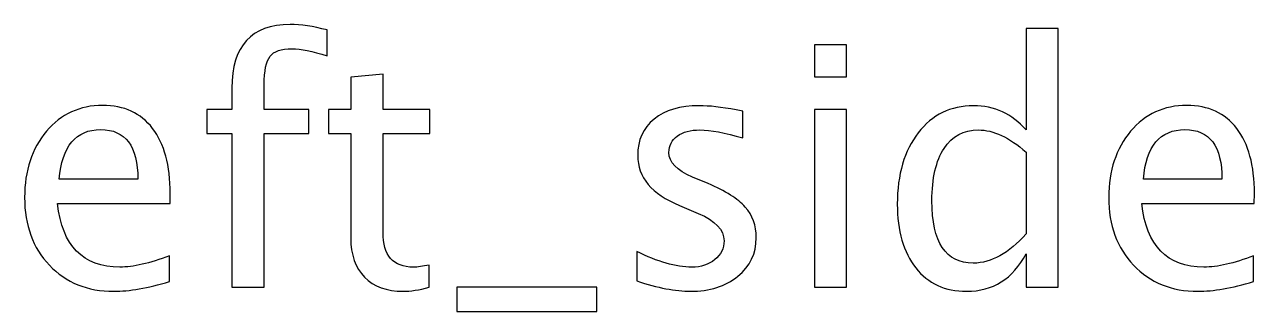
# Model space of a CAD drawing. Header units: centimetres. Extents: x -31.2 to 31.2, y -24.9 to 29.2.
# Drawn here: x 13.412 to 18.06, y 22.079 to 23.165 of the extents above; entities that cross this region are included whole.
import ezdxf

# ---------------------------------------------------------------- set-up
doc = ezdxf.new("R2010")
doc.units = ezdxf.units.CM
doc.header["$MEASUREMENT"] = 0
doc.layers.add('Layer 1', color=7, linetype='Continuous')

msp = doc.modelspace()

# ---------------------------------------------------------------- linework, layer by layer
at = {"layer": 'Layer 1'}
for points, knots in [([(14.19531, 22.17044), (14.19531, 22.17044), (14.19531, 22.7521), (14.19531, 22.7521), (14.19531, 22.7521), (14.19531, 22.7521), (14.09985, 22.7521), (14.09985, 22.7521), (14.09985, 22.7521), (14.09985, 22.7521), (14.09985, 22.84354), (14.09985, 22.84354), (14.09985, 22.84354), (14.09985, 22.84354), (14.19531, 22.84354), (14.19531, 22.84354), (14.19531, 22.84354), (14.19531, 22.84354), (14.19531, 22.92419), (14.19531, 22.92419), (14.19531, 22.92419), (14.19531, 23.08463), (14.26855, 23.16485), (14.41502, 23.16485), (14.41502, 23.16485), (14.45608, 23.16485), (14.50265, 23.15808), (14.55472, 23.14453), (14.55472, 23.14453), (14.55472, 23.14453), (14.55472, 23.04674), (14.55472, 23.04674), (14.55472, 23.04674), (14.49948, 23.06452), (14.45524, 23.07341), (14.42201, 23.07341), (14.42201, 23.07341), (14.38158, 23.07341), (14.35406, 23.06389), (14.33946, 23.04462), (14.33946, 23.04462), (14.32464, 23.02536), (14.31723, 22.98959), (14.31723, 22.93731), (14.31723, 22.93731), (14.31723, 22.93731), (14.31723, 22.84354), (14.31723, 22.84354), (14.31723, 22.84354), (14.31723, 22.84354), (14.48635, 22.84354), (14.48635, 22.84354), (14.48635, 22.84354), (14.48635, 22.84354), (14.48635, 22.7521), (14.48635, 22.7521), (14.48635, 22.7521), (14.48635, 22.7521), (14.31723, 22.7521), (14.31723, 22.7521), (14.31723, 22.7521), (14.31723, 22.7521), (14.31723, 22.17044), (14.31723, 22.17044), (14.31723, 22.17044), (14.31723, 22.17044), (14.19531, 22.17044), (14.19531, 22.17044)], [0, 0, 0, 0, 0.0555556, 0.0555556, 0.0555556, 0.0555556, 0.1111111, 0.1111111, 0.1111111, 0.1111111, 0.1666667, 0.1666667, 0.1666667, 0.1666667, 0.2222222, 0.2222222, 0.2222222, 0.2222222, 0.2777778, 0.2777778, 0.2777778, 0.2777778, 0.3333333, 0.3333333, 0.3333333, 0.3333333, 0.3888889, 0.3888889, 0.3888889, 0.3888889, 0.4444444, 0.4444444, 0.4444444, 0.4444444, 0.5, 0.5, 0.5, 0.5, 0.5555556, 0.5555556, 0.5555556, 0.5555556, 0.6111111, 0.6111111, 0.6111111, 0.6111111, 0.6666667, 0.6666667, 0.6666667, 0.6666667, 0.7222222, 0.7222222, 0.7222222, 0.7222222, 0.7777778, 0.7777778, 0.7777778, 0.7777778, 0.8333333, 0.8333333, 0.8333333, 0.8333333, 0.8888889, 0.8888889, 0.8888889, 0.8888889, 1, 1, 1, 1]), ([(17.19696, 22.17044), (17.19696, 22.17044), (17.19696, 22.29681), (17.19696, 22.29681), (17.19696, 22.29681), (17.14722, 22.2024), (17.07229, 22.1552), (16.97217, 22.1552), (16.97217, 22.1552), (16.89089, 22.1552), (16.82697, 22.18462), (16.7804, 22.24368), (16.7804, 22.24368), (16.73383, 22.30273), (16.71055, 22.38338), (16.71055, 22.48561), (16.71055, 22.48561), (16.71055, 22.59737), (16.73701, 22.68733), (16.78971, 22.75549), (16.78971, 22.75549), (16.84263, 22.82343), (16.91206, 22.85751), (16.99821, 22.85751), (16.99821, 22.85751), (17.078, 22.85751), (17.14447, 22.82703), (17.19696, 22.76586), (17.19696, 22.76586), (17.19696, 22.76586), (17.19696, 23.14961), (17.19696, 23.14961), (17.19696, 23.14961), (17.19696, 23.14961), (17.31888, 23.14961), (17.31888, 23.14961), (17.31888, 23.14961), (17.31888, 23.14961), (17.31888, 22.17044), (17.31888, 22.17044), (17.31888, 22.17044), (17.31888, 22.17044), (17.19696, 22.17044), (17.19696, 22.17044)], [0, 0, 0, 0, 0.0833333, 0.0833333, 0.0833333, 0.0833333, 0.1666667, 0.1666667, 0.1666667, 0.1666667, 0.25, 0.25, 0.25, 0.25, 0.3333333, 0.3333333, 0.3333333, 0.3333333, 0.4166667, 0.4166667, 0.4166667, 0.4166667, 0.5, 0.5, 0.5, 0.5, 0.5833333, 0.5833333, 0.5833333, 0.5833333, 0.6666667, 0.6666667, 0.6666667, 0.6666667, 0.75, 0.75, 0.75, 0.75, 0.8333333, 0.8333333, 0.8333333, 0.8333333, 1, 1, 1, 1]), ([(16.39686, 22.96673), (16.39686, 22.96673), (16.39686, 23.08865), (16.39686, 23.08865), (16.39686, 23.08865), (16.39686, 23.08865), (16.51878, 23.08865), (16.51878, 23.08865), (16.51878, 23.08865), (16.51878, 23.08865), (16.51878, 22.96673), (16.51878, 22.96673), (16.51878, 22.96673), (16.51878, 22.96673), (16.39686, 22.96673), (16.39686, 22.96673)], [0, 0, 0, 0, 0.2, 0.2, 0.2, 0.2, 0.4, 0.4, 0.4, 0.4, 0.6, 0.6, 0.6, 0.6, 1, 1, 1, 1]), ([(14.94038, 22.17065), (14.9027, 22.16028), (14.8699, 22.1552), (14.84217, 22.1552), (14.84217, 22.1552), (14.77994, 22.1552), (14.73147, 22.17298), (14.69675, 22.20854), (14.69675, 22.20854), (14.66183, 22.2441), (14.64447, 22.29342), (14.64447, 22.35671), (14.64447, 22.35671), (14.64447, 22.35671), (14.64447, 22.7521), (14.64447, 22.7521), (14.64447, 22.7521), (14.64447, 22.7521), (14.56023, 22.7521), (14.56023, 22.7521), (14.56023, 22.7521), (14.56023, 22.7521), (14.56023, 22.84354), (14.56023, 22.84354), (14.56023, 22.84354), (14.56023, 22.84354), (14.64447, 22.84354), (14.64447, 22.84354), (14.64447, 22.84354), (14.64447, 22.84354), (14.64447, 22.96525), (14.64447, 22.96525), (14.64447, 22.96525), (14.64447, 22.96525), (14.76639, 22.97689), (14.76639, 22.97689), (14.76639, 22.97689), (14.76639, 22.97689), (14.76639, 22.84354), (14.76639, 22.84354), (14.76639, 22.84354), (14.76639, 22.84354), (14.94292, 22.84354), (14.94292, 22.84354), (14.94292, 22.84354), (14.94292, 22.84354), (14.94292, 22.7521), (14.94292, 22.7521), (14.94292, 22.7521), (14.94292, 22.7521), (14.76639, 22.7521), (14.76639, 22.7521), (14.76639, 22.7521), (14.76639, 22.7521), (14.76639, 22.37872), (14.76639, 22.37872), (14.76639, 22.37872), (14.76639, 22.29067), (14.8047, 22.24664), (14.88111, 22.24664), (14.88111, 22.24664), (14.89741, 22.24664), (14.9171, 22.24939), (14.94038, 22.25468), (14.94038, 22.25468), (14.94038, 22.25468), (14.94038, 22.17065), (14.94038, 22.17065)], [0, 0, 0, 0, 0.0555556, 0.0555556, 0.0555556, 0.0555556, 0.1111111, 0.1111111, 0.1111111, 0.1111111, 0.1666667, 0.1666667, 0.1666667, 0.1666667, 0.2222222, 0.2222222, 0.2222222, 0.2222222, 0.2777778, 0.2777778, 0.2777778, 0.2777778, 0.3333333, 0.3333333, 0.3333333, 0.3333333, 0.3888889, 0.3888889, 0.3888889, 0.3888889, 0.4444444, 0.4444444, 0.4444444, 0.4444444, 0.5, 0.5, 0.5, 0.5, 0.5555556, 0.5555556, 0.5555556, 0.5555556, 0.6111111, 0.6111111, 0.6111111, 0.6111111, 0.6666667, 0.6666667, 0.6666667, 0.6666667, 0.7222222, 0.7222222, 0.7222222, 0.7222222, 0.7777778, 0.7777778, 0.7777778, 0.7777778, 0.8333333, 0.8333333, 0.8333333, 0.8333333, 0.8888889, 0.8888889, 0.8888889, 0.8888889, 1, 1, 1, 1]), ([(13.95888, 22.19203), (13.87697, 22.16748), (13.8069, 22.1552), (13.74848, 22.1552), (13.74848, 22.1552), (13.64879, 22.1552), (13.56772, 22.18822), (13.50528, 22.25405), (13.50528, 22.25405), (13.44284, 22.31988), (13.41151, 22.40518), (13.41151, 22.51017), (13.41151, 22.51017), (13.41151, 22.61198), (13.43903, 22.69559), (13.49427, 22.76099), (13.49427, 22.76099), (13.54952, 22.82618), (13.62021, 22.85878), (13.70636, 22.85878), (13.70636, 22.85878), (13.78785, 22.85878), (13.85093, 22.82978), (13.89538, 22.77179), (13.89538, 22.77179), (13.93983, 22.71379), (13.96206, 22.63166), (13.96206, 22.52519), (13.96206, 22.52519), (13.96206, 22.52519), (13.96142, 22.48794), (13.96142, 22.48794), (13.96142, 22.48794), (13.96142, 22.48794), (13.53597, 22.48794), (13.53597, 22.48794), (13.53597, 22.48794), (13.55375, 22.32707), (13.63228, 22.24664), (13.77134, 22.24664), (13.77134, 22.24664), (13.82236, 22.24664), (13.8848, 22.26103), (13.95888, 22.28982), (13.95888, 22.28982), (13.95888, 22.28982), (13.95888, 22.19203), (13.95888, 22.19203)], [0, 0, 0, 0, 0.0769231, 0.0769231, 0.0769231, 0.0769231, 0.1538462, 0.1538462, 0.1538462, 0.1538462, 0.2307692, 0.2307692, 0.2307692, 0.2307692, 0.3076923, 0.3076923, 0.3076923, 0.3076923, 0.3846154, 0.3846154, 0.3846154, 0.3846154, 0.4615385, 0.4615385, 0.4615385, 0.4615385, 0.5384615, 0.5384615, 0.5384615, 0.5384615, 0.6153846, 0.6153846, 0.6153846, 0.6153846, 0.6923077, 0.6923077, 0.6923077, 0.6923077, 0.7692308, 0.7692308, 0.7692308, 0.7692308, 0.8461538, 0.8461538, 0.8461538, 0.8461538, 1, 1, 1, 1]), ([(15.72524, 22.19457), (15.72524, 22.19457), (15.72524, 22.30633), (15.72524, 22.30633), (15.72524, 22.30633), (15.80504, 22.26654), (15.87425, 22.24664), (15.93331, 22.24664), (15.93331, 22.24664), (15.96845, 22.24664), (15.99766, 22.25617), (16.02073, 22.27522), (16.02073, 22.27522), (16.0438, 22.29405), (16.05544, 22.31776), (16.05544, 22.34634), (16.05544, 22.34634), (16.05544, 22.38803), (16.02306, 22.42254), (15.95829, 22.44984), (15.95829, 22.44984), (15.95829, 22.44984), (15.88695, 22.48011), (15.88695, 22.48011), (15.88695, 22.48011), (15.78176, 22.52371), (15.72905, 22.58679), (15.72905, 22.6687), (15.72905, 22.6687), (15.72905, 22.72734), (15.74979, 22.77348), (15.79128, 22.80713), (15.79128, 22.80713), (15.83277, 22.84079), (15.88971, 22.85751), (15.96188, 22.85751), (15.96188, 22.85751), (15.99935, 22.85751), (16.04592, 22.85243), (16.10116, 22.84206), (16.10116, 22.84206), (16.10116, 22.84206), (16.12656, 22.83719), (16.12656, 22.83719), (16.12656, 22.83719), (16.12656, 22.83719), (16.12656, 22.73559), (16.12656, 22.73559), (16.12656, 22.73559), (16.05862, 22.75591), (16.00443, 22.76607), (15.964, 22.76607), (15.964, 22.76607), (15.92844, 22.76607), (15.90029, 22.75824), (15.87891, 22.74279), (15.87891, 22.74279), (15.85774, 22.72734), (15.84716, 22.70659), (15.84716, 22.68056), (15.84716, 22.68056), (15.84716, 22.64394), (15.87679, 22.61282), (15.93627, 22.58764), (15.93627, 22.58764), (15.93627, 22.58764), (15.9949, 22.56287), (15.9949, 22.56287), (15.9949, 22.56287), (16.06137, 22.53493), (16.10836, 22.5053), (16.13587, 22.47418), (16.13587, 22.47418), (16.1636, 22.44307), (16.17736, 22.40412), (16.17736, 22.35755), (16.17736, 22.35755), (16.17736, 22.2985), (16.15408, 22.25003), (16.1073, 22.21214), (16.1073, 22.21214), (16.06073, 22.17425), (16.00104, 22.1552), (15.92844, 22.1552), (15.92844, 22.1552), (15.87256, 22.1552), (15.80504, 22.16832), (15.72524, 22.19457)], [0, 0, 0, 0, 0.0434783, 0.0434783, 0.0434783, 0.0434783, 0.0869565, 0.0869565, 0.0869565, 0.0869565, 0.1304348, 0.1304348, 0.1304348, 0.1304348, 0.173913, 0.173913, 0.173913, 0.173913, 0.2173913, 0.2173913, 0.2173913, 0.2173913, 0.2608696, 0.2608696, 0.2608696, 0.2608696, 0.3043478, 0.3043478, 0.3043478, 0.3043478, 0.3478261, 0.3478261, 0.3478261, 0.3478261, 0.3913043, 0.3913043, 0.3913043, 0.3913043, 0.4347826, 0.4347826, 0.4347826, 0.4347826, 0.4782609, 0.4782609, 0.4782609, 0.4782609, 0.5217391, 0.5217391, 0.5217391, 0.5217391, 0.5652174, 0.5652174, 0.5652174, 0.5652174, 0.6086957, 0.6086957, 0.6086957, 0.6086957, 0.6521739, 0.6521739, 0.6521739, 0.6521739, 0.6956522, 0.6956522, 0.6956522, 0.6956522, 0.7391304, 0.7391304, 0.7391304, 0.7391304, 0.7826087, 0.7826087, 0.7826087, 0.7826087, 0.826087, 0.826087, 0.826087, 0.826087, 0.8695652, 0.8695652, 0.8695652, 0.8695652, 0.9130435, 0.9130435, 0.9130435, 0.9130435, 1, 1, 1, 1]), ([(16.39686, 22.17044), (16.39686, 22.17044), (16.39686, 22.84354), (16.39686, 22.84354), (16.39686, 22.84354), (16.39686, 22.84354), (16.51878, 22.84354), (16.51878, 22.84354), (16.51878, 22.84354), (16.51878, 22.84354), (16.51878, 22.17044), (16.51878, 22.17044), (16.51878, 22.17044), (16.51878, 22.17044), (16.39686, 22.17044), (16.39686, 22.17044)], [0, 0, 0, 0, 0.2, 0.2, 0.2, 0.2, 0.4, 0.4, 0.4, 0.4, 0.6, 0.6, 0.6, 0.6, 1, 1, 1, 1]), ([(18.05717, 22.19203), (17.97526, 22.16748), (17.90519, 22.1552), (17.84677, 22.1552), (17.84677, 22.1552), (17.74708, 22.1552), (17.66601, 22.18822), (17.60357, 22.25405), (17.60357, 22.25405), (17.54113, 22.31988), (17.5098, 22.40518), (17.5098, 22.51017), (17.5098, 22.51017), (17.5098, 22.61198), (17.53732, 22.69559), (17.59256, 22.76099), (17.59256, 22.76099), (17.64781, 22.82618), (17.7185, 22.85878), (17.80465, 22.85878), (17.80465, 22.85878), (17.88614, 22.85878), (17.94922, 22.82978), (17.99367, 22.77179), (17.99367, 22.77179), (18.03812, 22.71379), (18.06035, 22.63166), (18.06035, 22.52519), (18.06035, 22.52519), (18.06035, 22.52519), (18.05971, 22.48794), (18.05971, 22.48794), (18.05971, 22.48794), (18.05971, 22.48794), (17.63426, 22.48794), (17.63426, 22.48794), (17.63426, 22.48794), (17.65204, 22.32707), (17.73057, 22.24664), (17.86963, 22.24664), (17.86963, 22.24664), (17.92065, 22.24664), (17.98309, 22.26103), (18.05717, 22.28982), (18.05717, 22.28982), (18.05717, 22.28982), (18.05717, 22.19203), (18.05717, 22.19203)], [0, 0, 0, 0, 0.0769231, 0.0769231, 0.0769231, 0.0769231, 0.1538462, 0.1538462, 0.1538462, 0.1538462, 0.2307692, 0.2307692, 0.2307692, 0.2307692, 0.3076923, 0.3076923, 0.3076923, 0.3076923, 0.3846154, 0.3846154, 0.3846154, 0.3846154, 0.4615385, 0.4615385, 0.4615385, 0.4615385, 0.5384615, 0.5384615, 0.5384615, 0.5384615, 0.6153846, 0.6153846, 0.6153846, 0.6153846, 0.6923077, 0.6923077, 0.6923077, 0.6923077, 0.7692308, 0.7692308, 0.7692308, 0.7692308, 0.8461538, 0.8461538, 0.8461538, 0.8461538, 1, 1, 1, 1]), ([(13.54232, 22.57938), (13.54232, 22.57938), (13.8395, 22.57938), (13.8395, 22.57938), (13.8395, 22.57938), (13.8395, 22.70469), (13.79272, 22.76734), (13.69938, 22.76734), (13.69938, 22.76734), (13.6054, 22.76734), (13.55312, 22.70469), (13.54232, 22.57938)], [0, 0, 0, 0, 0.25, 0.25, 0.25, 0.25, 0.5, 0.5, 0.5, 0.5, 1, 1, 1, 1]), ([(17.19696, 22.68246), (17.13367, 22.73813), (17.07377, 22.76607), (17.01704, 22.76607), (17.01704, 22.76607), (16.96116, 22.76607), (16.91798, 22.74279), (16.88729, 22.69601), (16.88729, 22.69601), (16.8566, 22.64944), (16.84136, 22.5834), (16.84136, 22.49789), (16.84136, 22.49789), (16.84136, 22.34062), (16.89343, 22.26188), (16.99778, 22.26188), (16.99778, 22.26188), (17.06552, 22.26188), (17.13198, 22.29892), (17.19696, 22.37279), (17.19696, 22.37279), (17.19696, 22.37279), (17.19696, 22.68246), (17.19696, 22.68246)], [0, 0, 0, 0, 0.1428571, 0.1428571, 0.1428571, 0.1428571, 0.2857143, 0.2857143, 0.2857143, 0.2857143, 0.4285714, 0.4285714, 0.4285714, 0.4285714, 0.5714286, 0.5714286, 0.5714286, 0.5714286, 0.7142857, 0.7142857, 0.7142857, 0.7142857, 1, 1, 1, 1]), ([(17.64061, 22.57938), (17.64061, 22.57938), (17.93779, 22.57938), (17.93779, 22.57938), (17.93779, 22.57938), (17.93779, 22.70469), (17.89101, 22.76734), (17.79767, 22.76734), (17.79767, 22.76734), (17.70369, 22.76734), (17.65141, 22.70469), (17.64061, 22.57938)], [0, 0, 0, 0, 0.25, 0.25, 0.25, 0.25, 0.5, 0.5, 0.5, 0.5, 1, 1, 1, 1]), ([(15.04579, 22.079), (15.04579, 22.079), (15.04579, 22.17044), (15.04579, 22.17044), (15.04579, 22.17044), (15.04579, 22.17044), (15.57411, 22.17044), (15.57411, 22.17044), (15.57411, 22.17044), (15.57411, 22.17044), (15.57411, 22.079), (15.57411, 22.079), (15.57411, 22.079), (15.57411, 22.079), (15.04579, 22.079), (15.04579, 22.079)], [0, 0, 0, 0, 0.2, 0.2, 0.2, 0.2, 0.4, 0.4, 0.4, 0.4, 0.6, 0.6, 0.6, 0.6, 1, 1, 1, 1])]:
    msp.add_open_spline(points, degree=3, knots=knots, dxfattribs=at)

doc.saveas('drawing.dxf')
